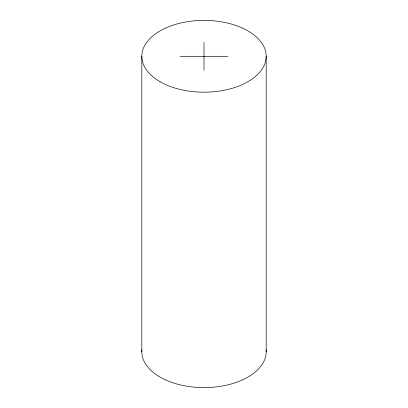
<?xml version="1.0" encoding="UTF-8"?>
<svg xmlns="http://www.w3.org/2000/svg" width="408" height="408" viewBox="0 0 408 408"><rect width="100%" height="100%" fill="white"/><g stroke="black" fill="none" stroke-linecap="round" stroke-linejoin="round"><path stroke-width="0.61" d="M180.015 56.299L227.985 56.299M266.184 56.299L266.184 351.701M204 42.452L204 70.145M141.816 56.299L141.816 351.701M266.098 349.829A62.184 35.899 0 0 1 204 387.6A62.184 35.899 0 0 1 141.902 349.829M160.033 81.687A62.184 35.899 0 0 0 264.063 65.591A62.184 35.899 0 0 0 187.904 21.624A62.184 35.899 0 0 0 160.033 81.687"/></g></svg>
